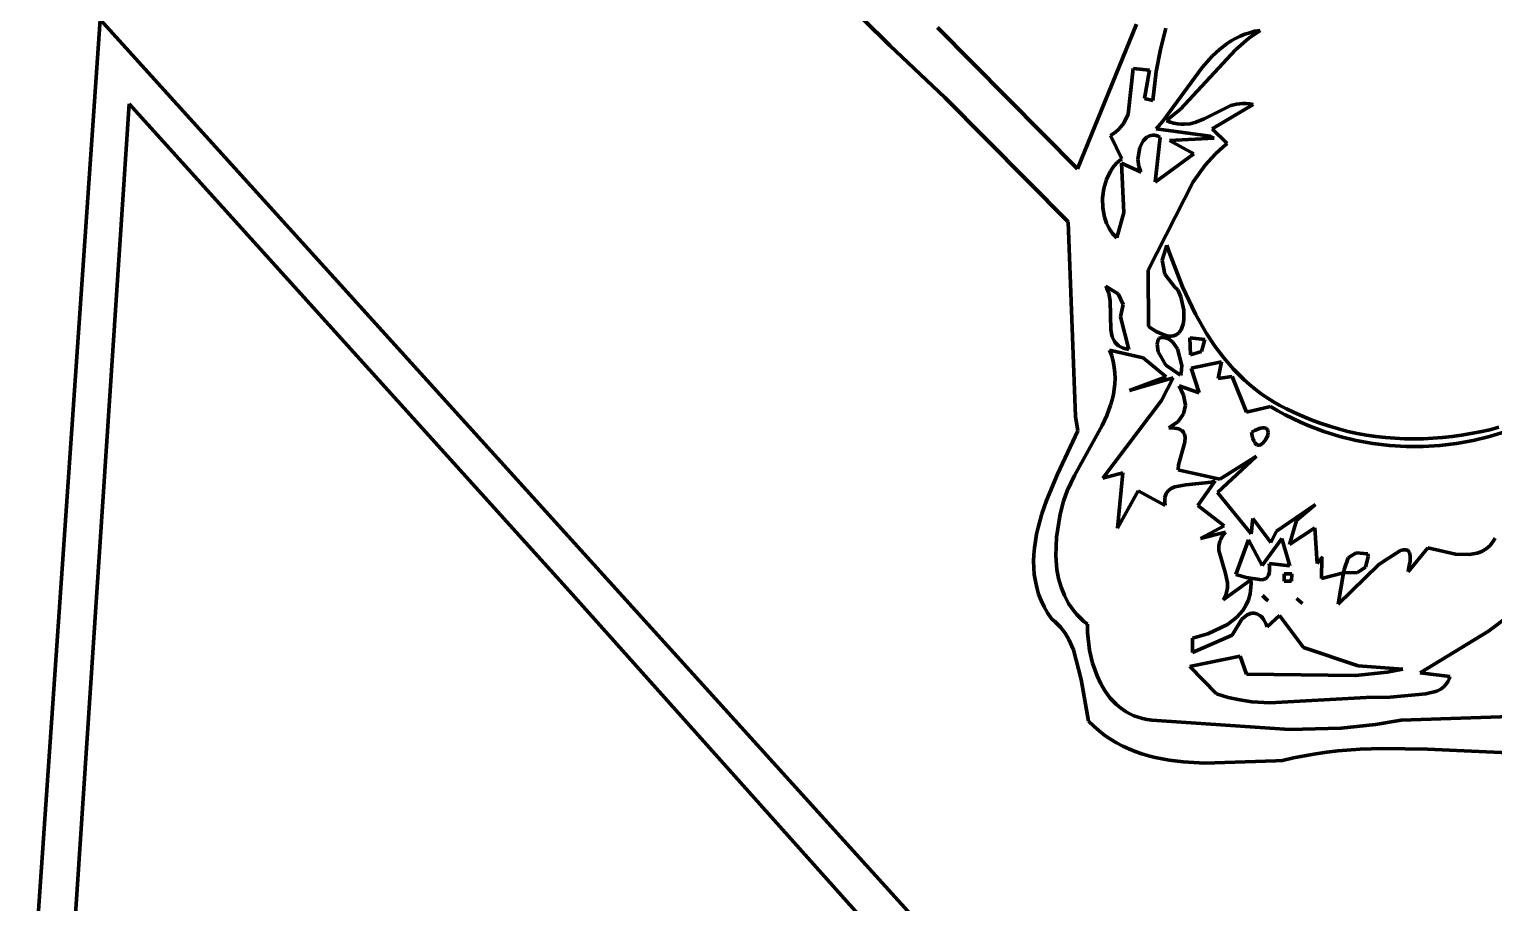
# Model space of a CAD drawing. Header units: millimetres. Extents: x 0 to 10.4, y 0 to 8.6.
# Drawn here: x 2.479 to 4.207, y 4.609 to 5.64 of the extents above; entities that cross this region are included whole.
import ezdxf

# ---------------------------------------------------------------- set-up
doc = ezdxf.new("R2010")
doc.units = ezdxf.units.MM
doc.layers.add('color#010101ff', color=7, linetype='CONTINUOUS', lineweight=100)
doc.layers.add('color#ffffffff', color=7, linetype='CONTINUOUS', lineweight=100)

msp = doc.modelspace()

# ---------------------------------------------------------------- linework, layer by layer
at = {"layer": 'color#010101ff'}
for p, q in [((3.4944, 5.6208), (3.0971, 6.0132)), ((2.4786, 4.4452), (2.5623, 5.6514)), ((2.5623, 5.6514), (3.6957, 4.401)), ((3.5507, 5.6421), (3.7156, 5.4752)), ((3.7156, 5.4752), (3.7855, 5.646)), ((3.8202, 5.6412), (3.8137, 5.6159)), ((3.9132, 5.634), (3.919, 5.6359)), ((3.9314, 5.6386), (3.9181, 5.6296)), ((3.919, 5.6359), (3.9251, 5.6375)), ((3.9251, 5.6375), (3.9314, 5.6386)), ((3.5592, 5.5593), (3.4944, 5.6208)), ((3.8832, 5.6161), (3.8924, 5.6232)), ((3.8924, 5.6232), (3.8973, 5.6263)), ((3.8973, 5.6263), (3.9024, 5.6292)), ((3.9181, 5.6296), (3.9021, 5.6157)), ((3.9024, 5.6292), (3.9077, 5.6318)), ((3.9077, 5.6318), (3.9132, 5.634)), ((3.8137, 5.6159), (3.8088, 5.5902)), ((3.9021, 5.6157), (3.8375, 5.5455)), ((3.8628, 5.5948), (3.8747, 5.6081)), ((3.8747, 5.6081), (3.8832, 5.6161)), ((3.7815, 5.5938), (3.7757, 5.5397)), ((3.8007, 5.5917), (3.7815, 5.5938)), ((3.7949, 5.5581), (3.8007, 5.5917)), ((3.8088, 5.5902), (3.8047, 5.5558)), ((3.8163, 5.5313), (3.8628, 5.5948)), ((2.5965, 5.5519), (2.5219, 4.4284)), ((3.1156, 4.9773), (2.5965, 5.5519)), ((3.7049, 5.4126), (3.5592, 5.5593)), ((3.8047, 5.5558), (3.7949, 5.5581)), ((3.8652, 5.5342), (3.8966, 5.5498)), ((3.9232, 5.5513), (3.8746, 5.5224)), ((3.8966, 5.5498), (3.9036, 5.5517)), ((3.9036, 5.5517), (3.911, 5.5525)), ((3.911, 5.5525), (3.9149, 5.5524)), ((3.9149, 5.5524), (3.919, 5.552)), ((3.919, 5.552), (3.9232, 5.5513)), ((3.7757, 5.5397), (3.7706, 5.5293)), ((3.8086, 5.5225), (3.8163, 5.5313)), ((3.8375, 5.5455), (3.8209, 5.5321)), ((3.8209, 5.5321), (3.8253, 5.5304)), ((3.8556, 5.5302), (3.8652, 5.5342)), ((3.7603, 5.5183), (3.7548, 5.5146)), ((3.7548, 5.5146), (3.7682, 5.4872)), ((3.765, 5.5223), (3.7603, 5.5183)), ((3.7706, 5.5293), (3.765, 5.5223)), ((3.7976, 5.5125), (3.8009, 5.5142)), ((3.8009, 5.5142), (3.8047, 5.5149)), ((3.8047, 5.5149), (3.8067, 5.5149)), ((3.8067, 5.5149), (3.8088, 5.5145)), ((3.8725, 5.5137), (3.8086, 5.5225)), ((3.8088, 5.5145), (3.811, 5.5138)), ((3.811, 5.5138), (3.8133, 5.5127)), ((3.8253, 5.5304), (3.8296, 5.5292)), ((3.8296, 5.5292), (3.8338, 5.5283)), ((3.8338, 5.5283), (3.8377, 5.5279)), ((3.8377, 5.5279), (3.8415, 5.5278)), ((3.8415, 5.5278), (3.8488, 5.5285)), ((3.8488, 5.5285), (3.8556, 5.5302)), ((3.8746, 5.5224), (3.8924, 5.5052)), ((3.787, 5.4868), (3.7895, 5.5005)), ((3.7895, 5.5005), (3.7934, 5.5082)), ((3.7934, 5.5082), (3.7976, 5.5125)), ((3.8133, 5.5127), (3.8074, 5.4594)), ((3.8242, 5.5087), (3.8769, 5.5113)), ((3.8532, 5.4931), (3.8242, 5.5087)), ((3.8769, 5.5113), (3.8725, 5.5137)), ((3.8877, 5.5013), (3.8788, 5.493)), ((3.8924, 5.5052), (3.8877, 5.5013)), ((3.763, 5.4832), (3.7585, 5.4783)), ((3.7682, 5.4872), (3.763, 5.4832)), ((3.7704, 5.4237), (3.7677, 5.4818)), ((3.7677, 5.4818), (3.7911, 5.4713)), ((3.788, 5.4781), (3.787, 5.4868)), ((3.8074, 5.4594), (3.8532, 5.4931)), ((3.8666, 5.4795), (3.8521, 5.4599)), ((3.8788, 5.493), (3.8666, 5.4795)), ((3.75, 5.4628), (3.7469, 5.452)), ((3.7546, 5.4725), (3.75, 5.4628)), ((3.7585, 5.4783), (3.7546, 5.4725)), ((3.7901, 5.4727), (3.788, 5.4781)), ((3.7911, 5.4713), (3.7901, 5.4727)), ((3.7469, 5.452), (3.7454, 5.4406)), ((3.8521, 5.4599), (3.799, 5.3555)), ((3.7454, 5.4406), (3.7457, 5.4292)), ((3.7457, 5.4292), (3.7476, 5.4181)), ((3.7134, 5.1829), (3.7049, 5.4126)), ((3.7476, 5.4181), (3.7499, 5.4112)), ((3.7499, 5.4112), (3.7531, 5.4048)), ((3.762, 5.3939), (3.7704, 5.4237)), ((3.7531, 5.4048), (3.7571, 5.3989)), ((3.7571, 5.3989), (3.762, 5.3939)), ((3.8158, 5.3675), (3.8213, 5.3851)), ((3.8213, 5.3851), (3.824, 5.3769)), ((3.824, 5.3769), (3.8397, 5.336)), ((3.8189, 5.351), (3.8158, 5.3675)), ((3.799, 5.3555), (3.7994, 5.2893)), ((3.8306, 5.3358), (3.8189, 5.351)), ((3.7488, 5.3368), (3.7503, 5.3342)), ((3.7638, 5.3277), (3.7488, 5.3368)), ((3.7503, 5.3342), (3.7526, 5.3286)), ((3.7526, 5.3286), (3.7543, 5.3196)), ((3.7696, 5.3151), (3.7638, 5.3277)), ((3.8343, 5.3326), (3.8306, 5.3358)), ((3.8377, 5.3244), (3.8343, 5.3326)), ((3.8411, 5.3085), (3.8377, 5.3244)), ((3.8397, 5.336), (3.855, 5.3039)), ((3.7543, 5.3196), (3.755, 5.2852)), ((3.7667, 5.3006), (3.7696, 5.3151)), ((3.8414, 5.2989), (3.8411, 5.3085)), ((3.7765, 5.2619), (3.7667, 5.3006)), ((3.7994, 5.2893), (3.8042, 5.286)), ((3.8391, 5.2877), (3.8407, 5.293)), ((3.8407, 5.293), (3.8414, 5.2989)), ((3.855, 5.3039), (3.8682, 5.2809)), ((3.755, 5.2852), (3.7567, 5.2772)), ((3.7567, 5.2772), (3.7589, 5.2724)), ((3.7589, 5.2724), (3.7603, 5.2703)), ((3.8042, 5.286), (3.8087, 5.2833)), ((3.8087, 5.2833), (3.8129, 5.2812)), ((3.8111, 5.2738), (3.8097, 5.2684)), ((3.8119, 5.2755), (3.8111, 5.2738)), ((3.8159, 5.2762), (3.8119, 5.2755)), ((3.8129, 5.2812), (3.8167, 5.2796)), ((3.8197, 5.2758), (3.8159, 5.2762)), ((3.8167, 5.2796), (3.8202, 5.2785)), ((3.8231, 5.2746), (3.8197, 5.2758)), ((3.8202, 5.2785), (3.8234, 5.278)), ((3.8278, 5.2712), (3.8231, 5.2746)), ((3.8234, 5.278), (3.8263, 5.2779)), ((3.8263, 5.2779), (3.829, 5.2782)), ((3.829, 5.2782), (3.8313, 5.279)), ((3.8313, 5.279), (3.8334, 5.2801)), ((3.8334, 5.2801), (3.8352, 5.2816)), ((3.8352, 5.2816), (3.8367, 5.2833)), ((3.8367, 5.2833), (3.8381, 5.2854)), ((3.8381, 5.2854), (3.8391, 5.2877)), ((3.8484, 5.2759), (3.8492, 5.2558)), ((3.8661, 5.274), (3.8484, 5.2759)), ((3.8623, 5.2598), (3.8661, 5.274)), ((3.8682, 5.2809), (3.878, 5.2662)), ((3.7537, 5.2614), (3.7562, 5.2545)), ((3.7931, 5.2522), (3.7537, 5.2614)), ((3.7562, 5.2545), (3.758, 5.2478)), ((3.7603, 5.2703), (3.7621, 5.2684)), ((3.7621, 5.2684), (3.7643, 5.2666)), ((3.7643, 5.2666), (3.7667, 5.2651)), ((3.7667, 5.2651), (3.7696, 5.2638)), ((3.7696, 5.2638), (3.7728, 5.2627)), ((3.7728, 5.2627), (3.7765, 5.2619)), ((3.8097, 5.2684), (3.8108, 5.2593)), ((3.8108, 5.2593), (3.8202, 5.2438)), ((3.8339, 5.2627), (3.8278, 5.2712)), ((3.839, 5.2433), (3.8339, 5.2627)), ((3.8492, 5.2558), (3.8623, 5.2598)), ((3.878, 5.2662), (3.8886, 5.2522)), ((3.758, 5.2478), (3.7592, 5.2411)), ((3.7592, 5.2411), (3.76, 5.2345)), ((3.8205, 5.2298), (3.7931, 5.2522)), ((3.8202, 5.2438), (3.8375, 5.232)), ((3.8381, 5.2336), (3.839, 5.2433)), ((3.8858, 5.2477), (3.8499, 5.24)), ((3.8499, 5.24), (3.8592, 5.2109)), ((3.8816, 5.2279), (3.8858, 5.2477)), ((3.8886, 5.2522), (3.9, 5.2389)), ((3.9, 5.2389), (3.906, 5.2326)), ((3.7599, 5.2215), (3.7592, 5.2152)), ((3.7602, 5.228), (3.7599, 5.2215)), ((3.76, 5.2345), (3.7602, 5.228)), ((3.7771, 5.2137), (3.8205, 5.2298)), ((3.8286, 5.2288), (3.7771, 5.2137)), ((3.815, 5.2018), (3.8286, 5.2288)), ((3.8375, 5.232), (3.8381, 5.2336)), ((3.8985, 5.2303), (3.8816, 5.2279)), ((3.9151, 5.1883), (3.8985, 5.2303)), ((3.906, 5.2326), (3.9122, 5.2266)), ((3.9122, 5.2266), (3.9187, 5.2208)), ((3.9187, 5.2208), (3.9254, 5.2152)), ((3.7567, 5.2027), (3.7549, 5.1965)), ((3.7582, 5.2089), (3.7567, 5.2027)), ((3.7592, 5.2152), (3.7582, 5.2089)), ((3.8592, 5.2109), (3.8356, 5.2192)), ((3.8356, 5.2192), (3.8409, 5.2083)), ((3.8409, 5.2083), (3.8432, 5.1965)), ((3.9254, 5.2152), (3.9324, 5.2099)), ((3.9324, 5.2099), (3.9396, 5.205)), ((3.9396, 5.205), (3.947, 5.2003)), ((3.7457, 5.1102), (3.815, 5.2018)), ((3.7549, 5.1965), (3.7504, 5.1844)), ((3.841, 5.1862), (3.8344, 5.1772)), ((3.8432, 5.1965), (3.841, 5.1862)), ((3.9435, 5.195), (3.9151, 5.1883)), ((3.9521, 5.1899), (3.9435, 5.195)), ((3.947, 5.2003), (3.9547, 5.1959)), ((3.9609, 5.1851), (3.9521, 5.1899)), ((3.9547, 5.1959), (3.9626, 5.1919)), ((3.9626, 5.1919), (3.9708, 5.1882)), ((3.9708, 5.1882), (3.9812, 5.1834)), ((3.7449, 5.1724), (3.7121, 5.1133)), ((3.7161, 5.166), (3.7134, 5.1829)), ((3.7504, 5.1844), (3.7449, 5.1724)), ((3.8344, 5.1772), (3.8234, 5.1697)), ((3.8234, 5.1697), (3.827, 5.1697)), ((3.827, 5.1697), (3.8302, 5.1694)), ((3.8302, 5.1694), (3.833, 5.169)), ((3.833, 5.169), (3.8354, 5.1683)), ((3.8354, 5.1683), (3.8374, 5.1674)), ((3.9252, 5.1667), (3.9287, 5.1681)), ((3.9287, 5.1681), (3.9317, 5.1691)), ((3.9317, 5.1691), (3.9342, 5.1695)), ((3.9342, 5.1695), (3.9362, 5.1695)), ((3.9362, 5.1695), (3.9379, 5.1691)), ((3.9379, 5.1691), (3.9391, 5.1684)), ((3.9391, 5.1684), (3.94, 5.1673)), ((3.9698, 5.1805), (3.9609, 5.1851)), ((3.9788, 5.1763), (3.9698, 5.1805)), ((3.988, 5.1723), (3.9788, 5.1763)), ((3.9812, 5.1834), (3.9917, 5.179)), ((4.0066, 5.1653), (3.988, 5.1723)), ((3.9917, 5.179), (4.0023, 5.1751)), ((4.0023, 5.1751), (4.013, 5.1715)), ((4.013, 5.1715), (4.0239, 5.1683)), ((4.0239, 5.1683), (4.0348, 5.1655)), ((4.2023, 5.1675), (4.2132, 5.1704)), ((3.692, 5.1149), (3.7161, 5.166)), ((3.8426, 5.1528), (3.8348, 5.1259)), ((3.8374, 5.1674), (3.839, 5.1664)), ((3.839, 5.1664), (3.8404, 5.1651)), ((3.8404, 5.1651), (3.8414, 5.1637)), ((3.8414, 5.1637), (3.8422, 5.1622)), ((3.8422, 5.1622), (3.8429, 5.1588)), ((3.8429, 5.1588), (3.8426, 5.1528)), ((3.9212, 5.1646), (3.9252, 5.1667)), ((3.9219, 5.1604), (3.9212, 5.1646)), ((3.9227, 5.157), (3.9219, 5.1604)), ((3.9238, 5.1542), (3.9227, 5.157)), ((3.9249, 5.1521), (3.9238, 5.1542)), ((3.9262, 5.1506), (3.9249, 5.1521)), ((3.9346, 5.1514), (3.9318, 5.1496)), ((3.9382, 5.1558), (3.9346, 5.1514)), ((3.9405, 5.1611), (3.9382, 5.1558)), ((3.94, 5.1673), (3.9406, 5.166)), ((3.9408, 5.1645), (3.9405, 5.1611)), ((3.9406, 5.166), (3.9408, 5.1645)), ((4.0255, 5.1594), (4.0066, 5.1653)), ((4.0448, 5.1547), (4.0255, 5.1594)), ((4.0348, 5.1655), (4.0458, 5.1631)), ((4.0643, 5.1512), (4.0448, 5.1547)), ((4.0458, 5.1631), (4.0568, 5.1611)), ((4.0568, 5.1611), (4.068, 5.1595)), ((4.084, 5.1488), (4.0643, 5.1512)), ((4.068, 5.1595), (4.0791, 5.1582)), ((4.0791, 5.1582), (4.0903, 5.1573)), ((4.0903, 5.1573), (4.1016, 5.1568)), ((4.1016, 5.1568), (4.1128, 5.1566)), ((4.1128, 5.1566), (4.1241, 5.1568)), ((4.1241, 5.1568), (4.1353, 5.1573)), ((4.1353, 5.1573), (4.1466, 5.1582)), ((4.1632, 5.1512), (4.1435, 5.1489)), ((4.1466, 5.1582), (4.1578, 5.1594)), ((4.1578, 5.1594), (4.169, 5.1609)), ((4.1828, 5.1548), (4.1632, 5.1512)), ((4.169, 5.1609), (4.1801, 5.1628)), ((4.1801, 5.1628), (4.1912, 5.165)), ((4.2022, 5.1596), (4.1828, 5.1548)), ((4.1912, 5.165), (4.2023, 5.1675)), ((4.2214, 5.1655), (4.2022, 5.1596)), ((3.9269, 5.1363), (3.8811, 5.0935)), ((3.8838, 5.1091), (3.9269, 5.1363)), ((3.9275, 5.1497), (3.9262, 5.1506)), ((3.9289, 5.1492), (3.9275, 5.1497)), ((3.9304, 5.1492), (3.9289, 5.1492)), ((3.9318, 5.1496), (3.9304, 5.1492)), ((4.1038, 5.1477), (4.084, 5.1488)), ((4.1237, 5.1477), (4.1038, 5.1477)), ((4.1435, 5.1489), (4.1237, 5.1477)), ((3.7691, 5.1167), (3.7457, 5.1102)), ((3.763, 5.0512), (3.7691, 5.1167)), ((3.8348, 5.1259), (3.8344, 5.1201)), ((3.8344, 5.1201), (3.8379, 5.1192)), ((3.8379, 5.1192), (3.8838, 5.1091)), ((3.6791, 5.0838), (3.692, 5.1149)), ((3.7121, 5.1133), (3.7037, 5.0953)), ((3.8307, 5.1001), (3.8264, 5.0982)), ((3.8436, 5.1025), (3.8307, 5.1001)), ((3.8739, 5.1055), (3.8436, 5.1025)), ((3.8576, 5.0779), (3.8781, 5.1072)), ((3.8781, 5.1072), (3.8739, 5.1055)), ((3.6737, 5.068), (3.6791, 5.0838)), ((3.6993, 5.0831), (3.6953, 5.0677)), ((3.7037, 5.0953), (3.6993, 5.0831)), ((3.7872, 5.0955), (3.763, 5.0512)), ((3.8192, 5.0782), (3.7872, 5.0955)), ((3.819, 5.0874), (3.8187, 5.0846)), ((3.8187, 5.0846), (3.8188, 5.0816)), ((3.8196, 5.0898), (3.819, 5.0874)), ((3.8205, 5.092), (3.8196, 5.0898)), ((3.8216, 5.0939), (3.8205, 5.092)), ((3.823, 5.0956), (3.8216, 5.0939)), ((3.8264, 5.0982), (3.823, 5.0956)), ((3.8811, 5.0935), (3.9206, 5.0446)), ((3.6692, 5.0521), (3.6737, 5.068)), ((3.6953, 5.0677), (3.6909, 5.0407)), ((3.8188, 5.0816), (3.8192, 5.0782)), ((3.8887, 5.0539), (3.8576, 5.0779)), ((3.9507, 5.0479), (3.9966, 5.0794)), ((3.9966, 5.0794), (3.9742, 5.0605)), ((3.6674, 5.0441), (3.6692, 5.0521)), ((3.8611, 5.0389), (3.8887, 5.0539)), ((3.9206, 5.0446), (3.9227, 5.0627)), ((3.9227, 5.0627), (3.9441, 5.0343)), ((3.945, 5.0368), (3.9507, 5.0479)), ((3.9742, 5.0605), (3.966, 5.0321)), ((3.966, 5.0321), (3.9957, 5.0518)), ((3.9957, 5.0518), (3.9985, 5.0094)), ((3.6649, 5.0282), (3.666, 5.0361)), ((3.666, 5.0361), (3.6674, 5.0441)), ((3.6909, 5.0407), (3.6901, 5.0187)), ((3.8903, 5.0466), (3.8611, 5.0389)), ((3.8826, 5.0304), (3.8838, 5.0358)), ((3.8826, 5.025), (3.8826, 5.0304)), ((3.8838, 5.0358), (3.8848, 5.0385)), ((3.8848, 5.0385), (3.8863, 5.0412)), ((3.8863, 5.0412), (3.8881, 5.0439)), ((3.8881, 5.0439), (3.8903, 5.0466)), ((3.9176, 5.0377), (3.9028, 4.9967)), ((3.9338, 5.0074), (3.9176, 5.0377)), ((3.9568, 5.039), (3.9338, 5.0074)), ((3.9441, 5.0343), (3.945, 5.0368)), ((3.9665, 5.0069), (3.9568, 5.039)), ((4.1981, 5.027), (4.2028, 5.031)), ((4.2028, 5.031), (4.2049, 5.0335)), ((4.2049, 5.0335), (4.2069, 5.0362)), ((4.2069, 5.0362), (4.2087, 5.0393)), ((3.664, 5.0123), (3.6642, 5.0202)), ((3.6642, 5.0202), (3.6649, 5.0282)), ((3.6901, 5.0187), (3.6915, 5.0024)), ((3.8905, 4.9977), (3.8826, 5.025)), ((3.9985, 5.0094), (4.0041, 5.0163)), ((4.0041, 5.0163), (4.0036, 4.992)), ((4.0041, 5.0163), (4.0049, 5.0177)), ((4.0049, 5.0177), (4.0041, 5.0163)), ((4.0304, 5.0026), (4.0354, 5.0161)), ((4.0354, 5.0161), (4.0448, 5.0222)), ((4.0448, 5.0222), (4.0586, 5.0211)), ((4.0588, 5.0176), (4.0557, 5.0053)), ((4.0586, 5.0211), (4.0588, 5.0176)), ((4.0773, 5.0124), (4.097, 5.0248)), ((4.097, 5.0248), (4.1005, 5.0258)), ((4.1005, 5.0258), (4.1035, 5.0259)), ((4.1035, 5.0259), (4.1048, 5.0255)), ((4.1048, 5.0255), (4.106, 5.0248)), ((4.1059, 4.9999), (4.1294, 5.028)), ((4.106, 5.0248), (4.1069, 5.0238)), ((4.1069, 5.0238), (4.1076, 5.0223)), ((4.1076, 5.0223), (4.1082, 5.0205)), ((4.1083, 5.0125), (4.1078, 5.0088)), ((4.1082, 5.0205), (4.1085, 5.0183)), ((4.1085, 5.0156), (4.1083, 5.0125)), ((4.1085, 5.0183), (4.1085, 5.0156)), ((4.1294, 5.028), (4.1619, 5.0205)), ((4.1619, 5.0205), (4.1782, 5.0201)), ((4.1782, 5.0201), (4.1873, 5.0218)), ((4.1873, 5.0218), (4.1929, 5.0239)), ((4.1929, 5.0239), (4.1981, 5.027)), ((3.6641, 5.0045), (3.664, 5.0123)), ((3.6648, 4.9967), (3.6641, 5.0045)), ((3.666, 4.9889), (3.6648, 4.9967)), ((3.6915, 5.0024), (3.6935, 4.9918)), ((3.8928, 4.9866), (3.8905, 4.9977)), ((3.9028, 4.9967), (3.9149, 4.9932)), ((3.9398, 4.9932), (3.9413, 4.9958)), ((3.9413, 4.9958), (3.9423, 4.9993)), ((3.9422, 5.0065), (3.9418, 5.0095)), ((3.9418, 5.0095), (3.9665, 5.0069)), ((3.9424, 5.0038), (3.9422, 5.0065)), ((3.9423, 4.9993), (3.9424, 5.0014)), ((3.9424, 5.0014), (3.9424, 5.0038)), ((3.9598, 4.9976), (3.9596, 4.9888)), ((3.9686, 4.9974), (3.9598, 4.9976)), ((3.9684, 4.9886), (3.9686, 4.9974)), ((4.0036, 4.992), (4.0299, 4.9987)), ((4.0234, 4.9618), (4.0709, 5.0079)), ((4.0299, 4.9987), (4.0234, 4.9618)), ((4.0299, 4.9987), (4.0304, 5.0026)), ((4.0461, 4.999), (4.0299, 4.9987)), ((4.0557, 5.0053), (4.0461, 4.999)), ((4.0709, 5.0079), (4.0773, 5.0124)), ((4.107, 5.0047), (4.1059, 4.9999)), ((4.1078, 5.0088), (4.107, 5.0047)), ((3.6677, 4.9812), (3.666, 4.9889)), ((3.6699, 4.9736), (3.6677, 4.9812)), ((3.6935, 4.9918), (3.6964, 4.9815)), ((3.6964, 4.9815), (3.7003, 4.9717)), ((3.9205, 4.9902), (3.8875, 4.9669)), ((3.8917, 4.9754), (3.8928, 4.981)), ((3.8928, 4.981), (3.8928, 4.9866)), ((3.9149, 4.9932), (3.9335, 4.9902)), ((3.9195, 4.9739), (3.9205, 4.9817)), ((3.9206, 4.9859), (3.9205, 4.9902)), ((3.9205, 4.9817), (3.9206, 4.9859)), ((3.9335, 4.9902), (3.9376, 4.9915)), ((3.9376, 4.9915), (3.9398, 4.9932)), ((3.9596, 4.9888), (3.9684, 4.9886)), ((3.6413, 4.3903), (3.1156, 4.9773)), ((3.6728, 4.9661), (3.6699, 4.9736)), ((3.6763, 4.9586), (3.6728, 4.9661)), ((3.7003, 4.9717), (3.7053, 4.9623)), ((3.7053, 4.9623), (3.7082, 4.9579)), ((3.8875, 4.9669), (3.8893, 4.9697)), ((3.8893, 4.9697), (3.8907, 4.9726)), ((3.8907, 4.9726), (3.8917, 4.9754)), ((3.9146, 4.9602), (3.9175, 4.9667)), ((3.9175, 4.9667), (3.9195, 4.9739)), ((3.934, 4.972), (3.9392, 4.9668)), ((3.9407, 4.9654), (3.934, 4.972)), ((3.9392, 4.9668), (3.9407, 4.9654)), ((3.9744, 4.9682), (3.977, 4.9661)), ((3.9813, 4.9625), (3.9744, 4.9682)), ((3.977, 4.9661), (3.9813, 4.9625)), ((4.2605, 4.975), (4.2007, 4.9296)), ((3.6804, 4.9513), (3.6763, 4.9586)), ((3.6853, 4.944), (3.6804, 4.9513)), ((3.689, 4.941), (3.6853, 4.944)), ((3.7082, 4.9579), (3.7114, 4.9536)), ((3.7114, 4.9536), (3.715, 4.9494)), ((3.715, 4.9494), (3.7188, 4.9455)), ((3.7188, 4.9455), (3.7229, 4.9417)), ((3.8928, 4.9377), (3.904, 4.9464)), ((3.9099, 4.9441), (3.8985, 4.9252)), ((3.904, 4.9464), (3.9109, 4.9542)), ((3.9161, 4.949), (3.9099, 4.9441)), ((3.9109, 4.9542), (3.9146, 4.9602)), ((3.921, 4.9509), (3.9161, 4.949)), ((3.9243, 4.9511), (3.921, 4.9509)), ((3.9276, 4.9503), (3.9243, 4.9511)), ((3.9309, 4.9484), (3.9276, 4.9503)), ((3.9324, 4.947), (3.9309, 4.9484)), ((3.934, 4.9453), (3.9324, 4.947)), ((3.9355, 4.9432), (3.934, 4.9453)), ((3.9543, 4.9483), (3.9398, 4.935)), ((3.9826, 4.9104), (3.9543, 4.9483)), ((3.6955, 4.9344), (3.689, 4.941)), ((3.7011, 4.9273), (3.6955, 4.9344)), ((3.7057, 4.9198), (3.7011, 4.9273)), ((3.7229, 4.9417), (3.7274, 4.9382)), ((3.7274, 4.9382), (3.7276, 4.928)), ((3.7276, 4.928), (3.73, 4.9073)), ((3.8514, 4.9216), (3.8694, 4.9267)), ((3.8694, 4.9267), (3.8928, 4.9377)), ((3.937, 4.9409), (3.9355, 4.9432)), ((3.9384, 4.9381), (3.937, 4.9409)), ((3.9398, 4.935), (3.9384, 4.9381)), ((4.2007, 4.9296), (4.1204, 4.8806)), ((3.7112, 4.9078), (3.7057, 4.9198)), ((3.8985, 4.9252), (3.8513, 4.9046)), ((3.8513, 4.9046), (3.8514, 4.9216)), ((4.0472, 4.8887), (3.9826, 4.9104)), ((3.72, 4.8729), (3.7112, 4.9078)), ((3.73, 4.9073), (3.7335, 4.8919)), ((3.7335, 4.8919), (3.7388, 4.877)), ((3.85, 4.8885), (3.9077, 4.9004)), ((3.9077, 4.9004), (3.9153, 4.8791)), ((3.7388, 4.877), (3.7432, 4.8677)), ((3.8484, 4.8881), (3.85, 4.8885)), ((3.8797, 4.8557), (3.8484, 4.8881)), ((3.9153, 4.8791), (4.0437, 4.8775)), ((4.0437, 4.8775), (4.0814, 4.8812)), ((4.0997, 4.8851), (4.0472, 4.8887)), ((4.0814, 4.8812), (4.0997, 4.8851)), ((4.1204, 4.8806), (4.1554, 4.8761)), ((4.1554, 4.8761), (4.1544, 4.8733)), ((3.7288, 4.8237), (3.72, 4.8729)), ((3.7432, 4.8677), (3.7484, 4.8589)), ((3.7484, 4.8589), (3.7545, 4.8509)), ((4.14, 4.8591), (4.1268, 4.8558)), ((4.1445, 4.8615), (4.14, 4.8591)), ((4.1485, 4.8645), (4.1445, 4.8615)), ((4.1518, 4.8684), (4.1485, 4.8645)), ((4.1532, 4.8707), (4.1518, 4.8684)), ((4.1544, 4.8733), (4.1532, 4.8707)), ((3.7545, 4.8509), (3.7614, 4.8436)), ((3.7614, 4.8436), (3.7651, 4.8404)), ((3.7651, 4.8404), (3.7691, 4.8374)), ((3.8936, 4.8516), (3.8797, 4.8557)), ((3.9075, 4.8486), (3.8936, 4.8516)), ((3.9215, 4.8465), (3.9075, 4.8486)), ((3.9426, 4.8451), (3.9215, 4.8465)), ((4.0565, 4.8516), (3.9426, 4.8451)), ((4.0848, 4.8519), (4.0565, 4.8516)), ((4.1268, 4.8558), (4.0848, 4.8519)), ((3.735, 4.8176), (3.7288, 4.8237)), ((3.7691, 4.8374), (3.7733, 4.8346)), ((3.7733, 4.8346), (3.7777, 4.8322)), ((3.7777, 4.8322), (3.7824, 4.83)), ((3.7824, 4.83), (3.7873, 4.8282)), ((3.7873, 4.8282), (3.7924, 4.8267)), ((3.7924, 4.8267), (3.7978, 4.8255)), ((3.7978, 4.8255), (3.8034, 4.8247)), ((3.8034, 4.8247), (3.966, 4.8137)), ((4.0675, 4.8196), (4.0977, 4.8248)), ((4.0977, 4.8248), (4.3381, 4.833)), ((3.7413, 4.812), (3.735, 4.8176)), ((3.748, 4.8068), (3.7413, 4.812)), ((3.7548, 4.8022), (3.748, 4.8068)), ((3.966, 4.8137), (4.0271, 4.8154)), ((4.0271, 4.8154), (4.0675, 4.8196)), ((3.7618, 4.798), (3.7548, 4.8022)), ((3.7691, 4.7942), (3.7618, 4.798)), ((3.7765, 4.7908), (3.7691, 4.7942)), ((3.784, 4.7878), (3.7765, 4.7908)), ((3.7917, 4.7851), (3.784, 4.7878)), ((4.0232, 4.7884), (4.0101, 4.7869)), ((4.0495, 4.7904), (4.0232, 4.7884)), ((4.0759, 4.7914), (4.0495, 4.7904)), ((4.1288, 4.7907), (4.0759, 4.7914)), ((4.2879, 4.7831), (4.1288, 4.7907)), ((3.7996, 4.7828), (3.7917, 4.7851)), ((3.8076, 4.7808), (3.7996, 4.7828)), ((3.8238, 4.7777), (3.8076, 4.7808)), ((3.8405, 4.7757), (3.8238, 4.7777)), ((3.8658, 4.7742), (3.8405, 4.7757)), ((3.9497, 4.7767), (3.8658, 4.7742)), ((3.9577, 4.7771), (3.9497, 4.7767)), ((3.9708, 4.7802), (3.9577, 4.7771)), ((3.9838, 4.7828), (3.9708, 4.7802)), ((3.997, 4.785), (3.9838, 4.7828)), ((4.0101, 4.7869), (3.997, 4.785))]:
    msp.add_line(p, q, dxfattribs=at)
at = {"layer": 'color#ffffffff'}
for p, q in [((3.0971, 6.0132), (3.4944, 5.6208)), ((2.5623, 5.6514), (2.4786, 4.4452)), ((3.6957, 4.401), (2.5623, 5.6514)), ((3.7156, 5.4752), (3.5507, 5.6421)), ((3.7855, 5.646), (3.7156, 5.4752)), ((3.8137, 5.6159), (3.8202, 5.6412)), ((3.919, 5.6359), (3.9132, 5.634)), ((3.9181, 5.6296), (3.9314, 5.6386)), ((3.9251, 5.6375), (3.919, 5.6359)), ((3.9314, 5.6386), (3.9251, 5.6375)), ((3.4944, 5.6208), (3.5592, 5.5593)), ((3.8924, 5.6232), (3.8832, 5.6161)), ((3.8973, 5.6263), (3.8924, 5.6232)), ((3.9024, 5.6292), (3.8973, 5.6263)), ((3.9021, 5.6157), (3.9181, 5.6296)), ((3.9077, 5.6318), (3.9024, 5.6292)), ((3.9132, 5.634), (3.9077, 5.6318)), ((3.8088, 5.5902), (3.8137, 5.6159)), ((3.8375, 5.5455), (3.9021, 5.6157)), ((3.8747, 5.6081), (3.8628, 5.5948)), ((3.8832, 5.6161), (3.8747, 5.6081)), ((3.7757, 5.5397), (3.7815, 5.5938)), ((3.7815, 5.5938), (3.8007, 5.5917)), ((3.8007, 5.5917), (3.7949, 5.5581)), ((3.8047, 5.5558), (3.8088, 5.5902)), ((3.8628, 5.5948), (3.8163, 5.5313)), ((2.5219, 4.4284), (2.5965, 5.5519)), ((2.5965, 5.5519), (3.1156, 4.9773)), ((3.5592, 5.5593), (3.7049, 5.4126)), ((3.7949, 5.5581), (3.8047, 5.5558)), ((3.8966, 5.5498), (3.8652, 5.5342)), ((3.8746, 5.5224), (3.9232, 5.5513)), ((3.9036, 5.5517), (3.8966, 5.5498)), ((3.911, 5.5525), (3.9036, 5.5517)), ((3.9149, 5.5524), (3.911, 5.5525)), ((3.919, 5.552), (3.9149, 5.5524)), ((3.9232, 5.5513), (3.919, 5.552)), ((3.7706, 5.5293), (3.7757, 5.5397)), ((3.8163, 5.5313), (3.8086, 5.5225)), ((3.8209, 5.5321), (3.8375, 5.5455)), ((3.8253, 5.5304), (3.8209, 5.5321)), ((3.8652, 5.5342), (3.8556, 5.5302)), ((3.7548, 5.5146), (3.7603, 5.5183)), ((3.7682, 5.4872), (3.7548, 5.5146)), ((3.7603, 5.5183), (3.765, 5.5223)), ((3.765, 5.5223), (3.7706, 5.5293)), ((3.8009, 5.5142), (3.7976, 5.5125)), ((3.8047, 5.5149), (3.8009, 5.5142)), ((3.8067, 5.5149), (3.8047, 5.5149)), ((3.8088, 5.5145), (3.8067, 5.5149)), ((3.8086, 5.5225), (3.8725, 5.5137)), ((3.811, 5.5138), (3.8088, 5.5145)), ((3.8133, 5.5127), (3.811, 5.5138)), ((3.8296, 5.5292), (3.8253, 5.5304)), ((3.8338, 5.5283), (3.8296, 5.5292)), ((3.8377, 5.5279), (3.8338, 5.5283)), ((3.8415, 5.5278), (3.8377, 5.5279)), ((3.8488, 5.5285), (3.8415, 5.5278)), ((3.8556, 5.5302), (3.8488, 5.5285)), ((3.8924, 5.5052), (3.8746, 5.5224)), ((3.7895, 5.5005), (3.787, 5.4868)), ((3.7934, 5.5082), (3.7895, 5.5005)), ((3.7976, 5.5125), (3.7934, 5.5082)), ((3.8074, 5.4594), (3.8133, 5.5127)), ((3.8769, 5.5113), (3.8242, 5.5087)), ((3.8242, 5.5087), (3.8532, 5.4931)), ((3.8725, 5.5137), (3.8769, 5.5113)), ((3.8788, 5.493), (3.8877, 5.5013)), ((3.8877, 5.5013), (3.8924, 5.5052)), ((3.7585, 5.4783), (3.763, 5.4832)), ((3.763, 5.4832), (3.7682, 5.4872)), ((3.7911, 5.4713), (3.7677, 5.4818)), ((3.7677, 5.4818), (3.7704, 5.4237)), ((3.787, 5.4868), (3.788, 5.4781)), ((3.8532, 5.4931), (3.8074, 5.4594)), ((3.8521, 5.4599), (3.8666, 5.4795)), ((3.8666, 5.4795), (3.8788, 5.493)), ((3.7469, 5.452), (3.75, 5.4628)), ((3.75, 5.4628), (3.7546, 5.4725)), ((3.7546, 5.4725), (3.7585, 5.4783)), ((3.788, 5.4781), (3.7901, 5.4727)), ((3.7901, 5.4727), (3.7911, 5.4713)), ((3.7454, 5.4406), (3.7469, 5.452)), ((3.799, 5.3555), (3.8521, 5.4599)), ((3.7457, 5.4292), (3.7454, 5.4406)), ((3.7476, 5.4181), (3.7457, 5.4292)), ((3.7049, 5.4126), (3.7134, 5.1829)), ((3.7499, 5.4112), (3.7476, 5.4181)), ((3.7531, 5.4048), (3.7499, 5.4112)), ((3.7704, 5.4237), (3.762, 5.3939)), ((3.7571, 5.3989), (3.7531, 5.4048)), ((3.762, 5.3939), (3.7571, 5.3989)), ((3.8213, 5.3851), (3.8158, 5.3675)), ((3.824, 5.3769), (3.8213, 5.3851)), ((3.8397, 5.336), (3.824, 5.3769)), ((3.8158, 5.3675), (3.8189, 5.351)), ((3.7994, 5.2893), (3.799, 5.3555)), ((3.8189, 5.351), (3.8306, 5.3358)), ((3.7488, 5.3368), (3.7638, 5.3277)), ((3.7503, 5.3342), (3.7488, 5.3368)), ((3.7526, 5.3286), (3.7503, 5.3342)), ((3.7543, 5.3196), (3.7526, 5.3286)), ((3.7638, 5.3277), (3.7696, 5.3151)), ((3.8306, 5.3358), (3.8343, 5.3326)), ((3.8343, 5.3326), (3.8377, 5.3244)), ((3.8377, 5.3244), (3.8411, 5.3085)), ((3.855, 5.3039), (3.8397, 5.336)), ((3.755, 5.2852), (3.7543, 5.3196)), ((3.7696, 5.3151), (3.7667, 5.3006)), ((3.8411, 5.3085), (3.8414, 5.2989)), ((3.7667, 5.3006), (3.7765, 5.2619)), ((3.8042, 5.286), (3.7994, 5.2893)), ((3.8407, 5.293), (3.8391, 5.2877)), ((3.8414, 5.2989), (3.8407, 5.293)), ((3.8682, 5.2809), (3.855, 5.3039)), ((3.7567, 5.2772), (3.755, 5.2852)), ((3.7589, 5.2724), (3.7567, 5.2772)), ((3.7603, 5.2703), (3.7589, 5.2724)), ((3.8087, 5.2833), (3.8042, 5.286)), ((3.8129, 5.2812), (3.8087, 5.2833)), ((3.8097, 5.2684), (3.8111, 5.2738)), ((3.8111, 5.2738), (3.8119, 5.2755)), ((3.8119, 5.2755), (3.8159, 5.2762)), ((3.8167, 5.2796), (3.8129, 5.2812)), ((3.8159, 5.2762), (3.8197, 5.2758)), ((3.8202, 5.2785), (3.8167, 5.2796)), ((3.8197, 5.2758), (3.8231, 5.2746)), ((3.8234, 5.278), (3.8202, 5.2785)), ((3.8231, 5.2746), (3.8278, 5.2712)), ((3.8263, 5.2779), (3.8234, 5.278)), ((3.829, 5.2782), (3.8263, 5.2779)), ((3.8313, 5.279), (3.829, 5.2782)), ((3.8334, 5.2801), (3.8313, 5.279)), ((3.8352, 5.2816), (3.8334, 5.2801)), ((3.8367, 5.2833), (3.8352, 5.2816)), ((3.8381, 5.2854), (3.8367, 5.2833)), ((3.8391, 5.2877), (3.8381, 5.2854)), ((3.8484, 5.2759), (3.8661, 5.274)), ((3.8492, 5.2558), (3.8484, 5.2759)), ((3.8661, 5.274), (3.8623, 5.2598)), ((3.878, 5.2662), (3.8682, 5.2809)), ((3.7537, 5.2614), (3.7931, 5.2522)), ((3.7562, 5.2545), (3.7537, 5.2614)), ((3.758, 5.2478), (3.7562, 5.2545)), ((3.7621, 5.2684), (3.7603, 5.2703)), ((3.7643, 5.2666), (3.7621, 5.2684)), ((3.7667, 5.2651), (3.7643, 5.2666)), ((3.7696, 5.2638), (3.7667, 5.2651)), ((3.7728, 5.2627), (3.7696, 5.2638)), ((3.7765, 5.2619), (3.7728, 5.2627)), ((3.8108, 5.2593), (3.8097, 5.2684)), ((3.8202, 5.2438), (3.8108, 5.2593)), ((3.8278, 5.2712), (3.8339, 5.2627)), ((3.8339, 5.2627), (3.839, 5.2433)), ((3.8623, 5.2598), (3.8492, 5.2558)), ((3.8886, 5.2522), (3.878, 5.2662)), ((3.7592, 5.2411), (3.758, 5.2478)), ((3.76, 5.2345), (3.7592, 5.2411)), ((3.7931, 5.2522), (3.8205, 5.2298)), ((3.8375, 5.232), (3.8202, 5.2438)), ((3.839, 5.2433), (3.8381, 5.2336)), ((3.8499, 5.24), (3.8858, 5.2477)), ((3.8592, 5.2109), (3.8499, 5.24)), ((3.8858, 5.2477), (3.8816, 5.2279)), ((3.9, 5.2389), (3.8886, 5.2522)), ((3.906, 5.2326), (3.9, 5.2389)), ((3.7592, 5.2152), (3.7599, 5.2215)), ((3.7599, 5.2215), (3.7602, 5.228)), ((3.7602, 5.228), (3.76, 5.2345)), ((3.8205, 5.2298), (3.7771, 5.2137)), ((3.7771, 5.2137), (3.8286, 5.2288)), ((3.8286, 5.2288), (3.815, 5.2018)), ((3.8381, 5.2336), (3.8375, 5.232)), ((3.8816, 5.2279), (3.8985, 5.2303)), ((3.8985, 5.2303), (3.9151, 5.1883)), ((3.9122, 5.2266), (3.906, 5.2326)), ((3.9187, 5.2208), (3.9122, 5.2266)), ((3.9254, 5.2152), (3.9187, 5.2208)), ((3.7549, 5.1965), (3.7567, 5.2027)), ((3.7567, 5.2027), (3.7582, 5.2089)), ((3.7582, 5.2089), (3.7592, 5.2152)), ((3.8409, 5.2083), (3.8356, 5.2192)), ((3.8356, 5.2192), (3.8592, 5.2109)), ((3.8432, 5.1965), (3.8409, 5.2083)), ((3.9324, 5.2099), (3.9254, 5.2152)), ((3.9396, 5.205), (3.9324, 5.2099)), ((3.947, 5.2003), (3.9396, 5.205)), ((3.815, 5.2018), (3.7457, 5.1102)), ((3.7504, 5.1844), (3.7549, 5.1965)), ((3.8344, 5.1772), (3.841, 5.1862)), ((3.841, 5.1862), (3.8432, 5.1965)), ((3.9151, 5.1883), (3.9435, 5.195)), ((3.9435, 5.195), (3.9521, 5.1899)), ((3.9547, 5.1959), (3.947, 5.2003)), ((3.9521, 5.1899), (3.9609, 5.1851)), ((3.9626, 5.1919), (3.9547, 5.1959)), ((3.9708, 5.1882), (3.9626, 5.1919)), ((3.9812, 5.1834), (3.9708, 5.1882)), ((3.7121, 5.1133), (3.7449, 5.1724)), ((3.7134, 5.1829), (3.7161, 5.166)), ((3.7449, 5.1724), (3.7504, 5.1844)), ((3.8234, 5.1697), (3.8344, 5.1772)), ((3.827, 5.1697), (3.8234, 5.1697)), ((3.8302, 5.1694), (3.827, 5.1697)), ((3.833, 5.169), (3.8302, 5.1694)), ((3.8354, 5.1683), (3.833, 5.169)), ((3.8374, 5.1674), (3.8354, 5.1683)), ((3.9287, 5.1681), (3.9252, 5.1667)), ((3.9317, 5.1691), (3.9287, 5.1681)), ((3.9342, 5.1695), (3.9317, 5.1691)), ((3.9362, 5.1695), (3.9342, 5.1695)), ((3.9379, 5.1691), (3.9362, 5.1695)), ((3.9391, 5.1684), (3.9379, 5.1691)), ((3.94, 5.1673), (3.9391, 5.1684)), ((3.9609, 5.1851), (3.9698, 5.1805)), ((3.9698, 5.1805), (3.9788, 5.1763)), ((3.9788, 5.1763), (3.988, 5.1723)), ((3.9917, 5.179), (3.9812, 5.1834)), ((3.988, 5.1723), (4.0066, 5.1653)), ((4.0023, 5.1751), (3.9917, 5.179)), ((4.013, 5.1715), (4.0023, 5.1751)), ((4.0239, 5.1683), (4.013, 5.1715)), ((4.0348, 5.1655), (4.0239, 5.1683)), ((4.2132, 5.1704), (4.2023, 5.1675)), ((3.7161, 5.166), (3.692, 5.1149)), ((3.8348, 5.1259), (3.8426, 5.1528)), ((3.839, 5.1664), (3.8374, 5.1674)), ((3.8404, 5.1651), (3.839, 5.1664)), ((3.8414, 5.1637), (3.8404, 5.1651)), ((3.8422, 5.1622), (3.8414, 5.1637)), ((3.8429, 5.1588), (3.8422, 5.1622)), ((3.8426, 5.1528), (3.8429, 5.1588)), ((3.9252, 5.1667), (3.9212, 5.1646)), ((3.9212, 5.1646), (3.9219, 5.1604)), ((3.9219, 5.1604), (3.9227, 5.157)), ((3.9227, 5.157), (3.9238, 5.1542)), ((3.9238, 5.1542), (3.9249, 5.1521)), ((3.9249, 5.1521), (3.9262, 5.1506)), ((3.9318, 5.1496), (3.9346, 5.1514)), ((3.9346, 5.1514), (3.9382, 5.1558)), ((3.9382, 5.1558), (3.9405, 5.1611)), ((3.9406, 5.166), (3.94, 5.1673)), ((3.9405, 5.1611), (3.9408, 5.1645)), ((3.9408, 5.1645), (3.9406, 5.166)), ((4.0066, 5.1653), (4.0255, 5.1594)), ((4.0255, 5.1594), (4.0448, 5.1547)), ((4.0458, 5.1631), (4.0348, 5.1655)), ((4.0448, 5.1547), (4.0643, 5.1512)), ((4.0568, 5.1611), (4.0458, 5.1631)), ((4.068, 5.1595), (4.0568, 5.1611)), ((4.0643, 5.1512), (4.084, 5.1488)), ((4.0791, 5.1582), (4.068, 5.1595)), ((4.0903, 5.1573), (4.0791, 5.1582)), ((4.1016, 5.1568), (4.0903, 5.1573)), ((4.1128, 5.1566), (4.1016, 5.1568)), ((4.1241, 5.1568), (4.1128, 5.1566)), ((4.1353, 5.1573), (4.1241, 5.1568)), ((4.1466, 5.1582), (4.1353, 5.1573)), ((4.1435, 5.1489), (4.1632, 5.1512)), ((4.1578, 5.1594), (4.1466, 5.1582)), ((4.169, 5.1609), (4.1578, 5.1594)), ((4.1632, 5.1512), (4.1828, 5.1548)), ((4.1801, 5.1628), (4.169, 5.1609)), ((4.1912, 5.165), (4.1801, 5.1628)), ((4.1828, 5.1548), (4.2022, 5.1596)), ((4.2023, 5.1675), (4.1912, 5.165)), ((4.2022, 5.1596), (4.2214, 5.1655)), ((3.8811, 5.0935), (3.9269, 5.1363)), ((3.9269, 5.1363), (3.8838, 5.1091)), ((3.9262, 5.1506), (3.9275, 5.1497)), ((3.9275, 5.1497), (3.9289, 5.1492)), ((3.9289, 5.1492), (3.9304, 5.1492)), ((3.9304, 5.1492), (3.9318, 5.1496)), ((4.084, 5.1488), (4.1038, 5.1477)), ((4.1038, 5.1477), (4.1237, 5.1477)), ((4.1237, 5.1477), (4.1435, 5.1489)), ((3.7457, 5.1102), (3.7691, 5.1167)), ((3.7691, 5.1167), (3.763, 5.0512)), ((3.8344, 5.1201), (3.8348, 5.1259)), ((3.8379, 5.1192), (3.8344, 5.1201)), ((3.8838, 5.1091), (3.8379, 5.1192)), ((3.692, 5.1149), (3.6791, 5.0838)), ((3.7037, 5.0953), (3.7121, 5.1133)), ((3.8264, 5.0982), (3.8307, 5.1001)), ((3.8307, 5.1001), (3.8436, 5.1025)), ((3.8436, 5.1025), (3.8739, 5.1055)), ((3.8781, 5.1072), (3.8576, 5.0779)), ((3.8739, 5.1055), (3.8781, 5.1072)), ((3.6791, 5.0838), (3.6737, 5.068)), ((3.6953, 5.0677), (3.6993, 5.0831)), ((3.6993, 5.0831), (3.7037, 5.0953)), ((3.763, 5.0512), (3.7872, 5.0955)), ((3.7872, 5.0955), (3.8192, 5.0782)), ((3.8187, 5.0846), (3.819, 5.0874)), ((3.8188, 5.0816), (3.8187, 5.0846)), ((3.819, 5.0874), (3.8196, 5.0898)), ((3.8196, 5.0898), (3.8205, 5.092)), ((3.8205, 5.092), (3.8216, 5.0939)), ((3.8216, 5.0939), (3.823, 5.0956)), ((3.823, 5.0956), (3.8264, 5.0982)), ((3.9206, 5.0446), (3.8811, 5.0935)), ((3.6737, 5.068), (3.6692, 5.0521)), ((3.6909, 5.0407), (3.6953, 5.0677)), ((3.8192, 5.0782), (3.8188, 5.0816)), ((3.8576, 5.0779), (3.8887, 5.0539)), ((3.9966, 5.0794), (3.9507, 5.0479)), ((3.9742, 5.0605), (3.9966, 5.0794)), ((3.6692, 5.0521), (3.6674, 5.0441)), ((3.8887, 5.0539), (3.8611, 5.0389)), ((3.9227, 5.0627), (3.9206, 5.0446)), ((3.9441, 5.0343), (3.9227, 5.0627)), ((3.9507, 5.0479), (3.945, 5.0368)), ((3.966, 5.0321), (3.9742, 5.0605)), ((3.9957, 5.0518), (3.966, 5.0321)), ((3.9985, 5.0094), (3.9957, 5.0518)), ((3.666, 5.0361), (3.6649, 5.0282)), ((3.6674, 5.0441), (3.666, 5.0361)), ((3.6901, 5.0187), (3.6909, 5.0407)), ((3.8611, 5.0389), (3.8903, 5.0466)), ((3.8838, 5.0358), (3.8826, 5.0304)), ((3.8826, 5.0304), (3.8826, 5.025)), ((3.8848, 5.0385), (3.8838, 5.0358)), ((3.8863, 5.0412), (3.8848, 5.0385)), ((3.8881, 5.0439), (3.8863, 5.0412)), ((3.8903, 5.0466), (3.8881, 5.0439)), ((3.9028, 4.9967), (3.9176, 5.0377)), ((3.9176, 5.0377), (3.9338, 5.0074)), ((3.9338, 5.0074), (3.9568, 5.039)), ((3.945, 5.0368), (3.9441, 5.0343)), ((3.9568, 5.039), (3.9665, 5.0069)), ((4.2028, 5.031), (4.1981, 5.027)), ((4.2049, 5.0335), (4.2028, 5.031)), ((4.2069, 5.0362), (4.2049, 5.0335)), ((4.2087, 5.0393), (4.2069, 5.0362)), ((3.6642, 5.0202), (3.664, 5.0123)), ((3.6649, 5.0282), (3.6642, 5.0202)), ((3.6915, 5.0024), (3.6901, 5.0187)), ((3.8826, 5.025), (3.8905, 4.9977)), ((4.0041, 5.0163), (3.9985, 5.0094)), ((4.0036, 4.992), (4.0041, 5.0163)), ((4.0041, 5.0163), (4.0049, 5.0177)), ((4.0049, 5.0177), (4.0041, 5.0163)), ((4.0354, 5.0161), (4.0304, 5.0026)), ((4.0448, 5.0222), (4.0354, 5.0161)), ((4.0586, 5.0211), (4.0448, 5.0222)), ((4.0557, 5.0053), (4.0588, 5.0176)), ((4.0588, 5.0176), (4.0586, 5.0211)), ((4.097, 5.0248), (4.0773, 5.0124)), ((4.1005, 5.0258), (4.097, 5.0248)), ((4.1035, 5.0259), (4.1005, 5.0258)), ((4.1048, 5.0255), (4.1035, 5.0259)), ((4.106, 5.0248), (4.1048, 5.0255)), ((4.1294, 5.028), (4.1059, 4.9999)), ((4.1069, 5.0238), (4.106, 5.0248)), ((4.1076, 5.0223), (4.1069, 5.0238)), ((4.1082, 5.0205), (4.1076, 5.0223)), ((4.1078, 5.0088), (4.1083, 5.0125)), ((4.1085, 5.0183), (4.1082, 5.0205)), ((4.1083, 5.0125), (4.1085, 5.0156)), ((4.1085, 5.0156), (4.1085, 5.0183)), ((4.1619, 5.0205), (4.1294, 5.028)), ((4.1782, 5.0201), (4.1619, 5.0205)), ((4.1873, 5.0218), (4.1782, 5.0201)), ((4.1929, 5.0239), (4.1873, 5.0218)), ((4.1981, 5.027), (4.1929, 5.0239)), ((3.664, 5.0123), (3.6641, 5.0045)), ((3.6641, 5.0045), (3.6648, 4.9967)), ((3.6648, 4.9967), (3.666, 4.9889)), ((3.6935, 4.9918), (3.6915, 5.0024)), ((3.8905, 4.9977), (3.8928, 4.9866)), ((3.9149, 4.9932), (3.9028, 4.9967)), ((3.9413, 4.9958), (3.9398, 4.9932)), ((3.9423, 4.9993), (3.9413, 4.9958)), ((3.9665, 5.0069), (3.9418, 5.0095)), ((3.9418, 5.0095), (3.9422, 5.0065)), ((3.9422, 5.0065), (3.9424, 5.0038)), ((3.9424, 5.0014), (3.9423, 4.9993)), ((3.9424, 5.0038), (3.9424, 5.0014)), ((3.9596, 4.9888), (3.9598, 4.9976)), ((3.9598, 4.9976), (3.9686, 4.9974)), ((3.9686, 4.9974), (3.9684, 4.9886)), ((4.0299, 4.9987), (4.0036, 4.992)), ((4.0709, 5.0079), (4.0234, 4.9618)), ((4.0234, 4.9618), (4.0299, 4.9987)), ((4.0304, 5.0026), (4.0299, 4.9987)), ((4.0299, 4.9987), (4.0461, 4.999)), ((4.0461, 4.999), (4.0557, 5.0053)), ((4.0773, 5.0124), (4.0709, 5.0079)), ((4.1059, 4.9999), (4.107, 5.0047)), ((4.107, 5.0047), (4.1078, 5.0088)), ((3.666, 4.9889), (3.6677, 4.9812)), ((3.6677, 4.9812), (3.6699, 4.9736)), ((3.6964, 4.9815), (3.6935, 4.9918)), ((3.7003, 4.9717), (3.6964, 4.9815)), ((3.8875, 4.9669), (3.9205, 4.9902)), ((3.8928, 4.981), (3.8917, 4.9754)), ((3.8928, 4.9866), (3.8928, 4.981)), ((3.9335, 4.9902), (3.9149, 4.9932)), ((3.9205, 4.9817), (3.9195, 4.9739)), ((3.9205, 4.9902), (3.9206, 4.9859)), ((3.9206, 4.9859), (3.9205, 4.9817)), ((3.9376, 4.9915), (3.9335, 4.9902)), ((3.9398, 4.9932), (3.9376, 4.9915)), ((3.9684, 4.9886), (3.9596, 4.9888)), ((3.1156, 4.9773), (3.6413, 4.3903)), ((3.6699, 4.9736), (3.6728, 4.9661)), ((3.6728, 4.9661), (3.6763, 4.9586)), ((3.7053, 4.9623), (3.7003, 4.9717)), ((3.7082, 4.9579), (3.7053, 4.9623)), ((3.8893, 4.9697), (3.8875, 4.9669)), ((3.8907, 4.9726), (3.8893, 4.9697)), ((3.8917, 4.9754), (3.8907, 4.9726)), ((3.9175, 4.9667), (3.9146, 4.9602)), ((3.9195, 4.9739), (3.9175, 4.9667)), ((3.934, 4.972), (3.9407, 4.9654)), ((3.9392, 4.9668), (3.934, 4.972)), ((3.9407, 4.9654), (3.9392, 4.9668)), ((3.9744, 4.9682), (3.9813, 4.9625)), ((3.977, 4.9661), (3.9744, 4.9682)), ((3.9813, 4.9625), (3.977, 4.9661)), ((4.2007, 4.9296), (4.2605, 4.975)), ((3.6763, 4.9586), (3.6804, 4.9513)), ((3.6804, 4.9513), (3.6853, 4.944)), ((3.6853, 4.944), (3.689, 4.941)), ((3.7114, 4.9536), (3.7082, 4.9579)), ((3.715, 4.9494), (3.7114, 4.9536)), ((3.7188, 4.9455), (3.715, 4.9494)), ((3.7229, 4.9417), (3.7188, 4.9455)), ((3.904, 4.9464), (3.8928, 4.9377)), ((3.8985, 4.9252), (3.9099, 4.9441)), ((3.9109, 4.9542), (3.904, 4.9464)), ((3.9099, 4.9441), (3.9161, 4.949)), ((3.9146, 4.9602), (3.9109, 4.9542)), ((3.9161, 4.949), (3.921, 4.9509)), ((3.921, 4.9509), (3.9243, 4.9511)), ((3.9243, 4.9511), (3.9276, 4.9503)), ((3.9276, 4.9503), (3.9309, 4.9484)), ((3.9309, 4.9484), (3.9324, 4.947)), ((3.9324, 4.947), (3.934, 4.9453)), ((3.934, 4.9453), (3.9355, 4.9432)), ((3.9398, 4.935), (3.9543, 4.9483)), ((3.9543, 4.9483), (3.9826, 4.9104)), ((3.689, 4.941), (3.6955, 4.9344)), ((3.6955, 4.9344), (3.7011, 4.9273)), ((3.7011, 4.9273), (3.7057, 4.9198)), ((3.7274, 4.9382), (3.7229, 4.9417)), ((3.7276, 4.928), (3.7274, 4.9382)), ((3.73, 4.9073), (3.7276, 4.928)), ((3.8694, 4.9267), (3.8514, 4.9216)), ((3.8928, 4.9377), (3.8694, 4.9267)), ((3.9355, 4.9432), (3.937, 4.9409)), ((3.937, 4.9409), (3.9384, 4.9381)), ((3.9384, 4.9381), (3.9398, 4.935)), ((4.1204, 4.8806), (4.2007, 4.9296)), ((3.7057, 4.9198), (3.7112, 4.9078)), ((3.8513, 4.9046), (3.8985, 4.9252)), ((3.8514, 4.9216), (3.8513, 4.9046)), ((3.9826, 4.9104), (4.0472, 4.8887)), ((3.7112, 4.9078), (3.72, 4.8729)), ((3.7335, 4.8919), (3.73, 4.9073)), ((3.7388, 4.877), (3.7335, 4.8919)), ((3.9077, 4.9004), (3.85, 4.8885)), ((3.9153, 4.8791), (3.9077, 4.9004)), ((3.7432, 4.8677), (3.7388, 4.877)), ((3.85, 4.8885), (3.8484, 4.8881)), ((3.8484, 4.8881), (3.8797, 4.8557)), ((4.0437, 4.8775), (3.9153, 4.8791)), ((4.0814, 4.8812), (4.0437, 4.8775)), ((4.0472, 4.8887), (4.0997, 4.8851)), ((4.0997, 4.8851), (4.0814, 4.8812)), ((4.1554, 4.8761), (4.1204, 4.8806)), ((4.1544, 4.8733), (4.1554, 4.8761)), ((3.72, 4.8729), (3.7288, 4.8237)), ((3.7484, 4.8589), (3.7432, 4.8677)), ((3.7545, 4.8509), (3.7484, 4.8589)), ((4.1268, 4.8558), (4.14, 4.8591)), ((4.14, 4.8591), (4.1445, 4.8615)), ((4.1445, 4.8615), (4.1485, 4.8645)), ((4.1485, 4.8645), (4.1518, 4.8684)), ((4.1518, 4.8684), (4.1532, 4.8707)), ((4.1532, 4.8707), (4.1544, 4.8733)), ((3.7614, 4.8436), (3.7545, 4.8509)), ((3.7651, 4.8404), (3.7614, 4.8436)), ((3.7691, 4.8374), (3.7651, 4.8404)), ((3.8797, 4.8557), (3.8936, 4.8516)), ((3.8936, 4.8516), (3.9075, 4.8486)), ((3.9075, 4.8486), (3.9215, 4.8465)), ((3.9215, 4.8465), (3.9426, 4.8451)), ((3.9426, 4.8451), (4.0565, 4.8516)), ((4.0565, 4.8516), (4.0848, 4.8519)), ((4.0848, 4.8519), (4.1268, 4.8558)), ((3.7288, 4.8237), (3.735, 4.8176)), ((3.7733, 4.8346), (3.7691, 4.8374)), ((3.7777, 4.8322), (3.7733, 4.8346)), ((3.7824, 4.83), (3.7777, 4.8322)), ((3.7873, 4.8282), (3.7824, 4.83)), ((3.7924, 4.8267), (3.7873, 4.8282)), ((3.7978, 4.8255), (3.7924, 4.8267)), ((3.8034, 4.8247), (3.7978, 4.8255)), ((3.966, 4.8137), (3.8034, 4.8247)), ((4.0977, 4.8248), (4.0675, 4.8196)), ((4.3381, 4.833), (4.0977, 4.8248)), ((3.735, 4.8176), (3.7413, 4.812)), ((3.7413, 4.812), (3.748, 4.8068)), ((3.748, 4.8068), (3.7548, 4.8022)), ((4.0271, 4.8154), (3.966, 4.8137)), ((4.0675, 4.8196), (4.0271, 4.8154)), ((3.7548, 4.8022), (3.7618, 4.798)), ((3.7618, 4.798), (3.7691, 4.7942)), ((3.7691, 4.7942), (3.7765, 4.7908)), ((3.7765, 4.7908), (3.784, 4.7878)), ((3.784, 4.7878), (3.7917, 4.7851)), ((4.0101, 4.7869), (4.0232, 4.7884)), ((4.0232, 4.7884), (4.0495, 4.7904)), ((4.0495, 4.7904), (4.0759, 4.7914)), ((4.0759, 4.7914), (4.1288, 4.7907)), ((4.1288, 4.7907), (4.2879, 4.7831)), ((3.7917, 4.7851), (3.7996, 4.7828)), ((3.7996, 4.7828), (3.8076, 4.7808)), ((3.8076, 4.7808), (3.8238, 4.7777)), ((3.8238, 4.7777), (3.8405, 4.7757)), ((3.8405, 4.7757), (3.8658, 4.7742)), ((3.8658, 4.7742), (3.9497, 4.7767)), ((3.9497, 4.7767), (3.9577, 4.7771)), ((3.9577, 4.7771), (3.9708, 4.7802)), ((3.9708, 4.7802), (3.9838, 4.7828)), ((3.9838, 4.7828), (3.997, 4.785)), ((3.997, 4.785), (4.0101, 4.7869))]:
    msp.add_line(p, q, dxfattribs=at)

doc.saveas('drawing.dxf')
